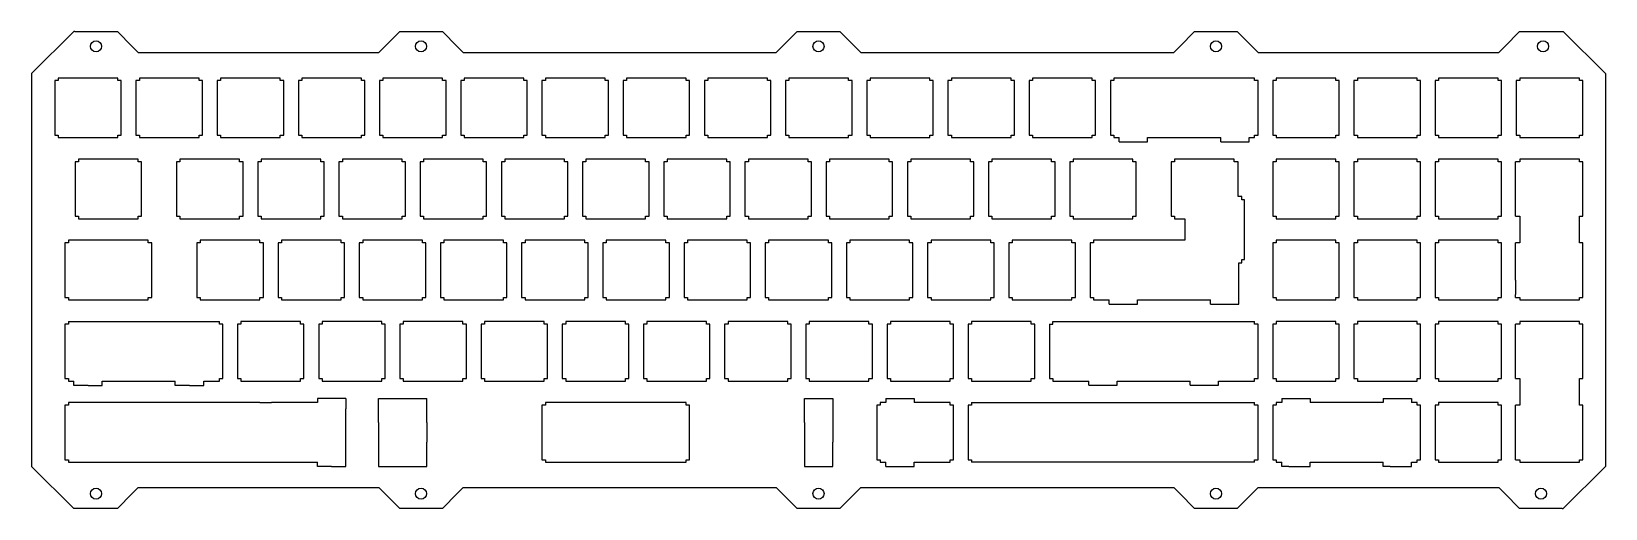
# Model space of a CAD drawing. Extents: x 25 to 394, y 92 to 204.
import ezdxf

# ---------------------------------------------------------------- set-up
doc = ezdxf.new("R2010")
doc.units = 0
doc.header["$LTSCALE"] = 10
doc.layers.get('0').update_dxf_attribs({"linetype": 'CONTINUOUS'})

msp = doc.modelspace()

# ---------------------------------------------------------------- linework, layer by layer
at = {"color": 7, "linetype": 'CONTINUOUS'}
for p, q in [((35, 204), (25.1005, 194.101)), ((35.25, 204), (35, 204)), ((35.25, 204), (45.25, 204)), ((45.25, 204), (48.75, 200.5)), ((108, 200.5), (111.5, 204)), ((111.5, 204), (121.5, 204)), ((121.5, 204), (125, 200.5)), ((201.25, 200.5), (204.75, 204)), ((204.75, 204), (214.75, 204)), ((214.75, 204), (218.25, 200.5)), ((298, 204), (294.5, 200.5)), ((298, 204), (308, 204)), ((308, 204), (311.5, 200.5)), ((374.25, 204), (370.75, 200.5)), ((374.25, 204), (384.25, 204)), ((384.25, 204), (384.5, 204)), ((384.5, 204), (394.398, 194.102)), ((48.75, 200.5), (50.1642, 199.086)), ((108, 200.5), (106.586, 199.086)), ((125, 200.5), (126.414, 199.086)), ((201.25, 200.5), (199.836, 199.086)), ((218.25, 200.5), (219.664, 199.086)), ((294.5, 200.5), (293.086, 199.086)), ((311.5, 200.5), (312.914, 199.086)), ((370.75, 200.5), (369.336, 199.086)), ((50.1642, 199.086), (106.586, 199.086)), ((126.414, 199.086), (199.836, 199.086)), ((219.664, 199.086), (293.086, 199.086)), ((312.914, 199.086), (369.336, 199.086)), ((25.1005, 194.101), (25.1005, 101.899)), ((31.3697, 192.468), (30.5704, 192.468)), ((30.5704, 192.468), (30.5704, 179.668)), ((31.3697, 193.068), (31.3697, 192.468)), ((45.3692, 193.068), (31.3697, 193.068)), ((45.3692, 192.468), (45.3692, 193.068)), ((46.1698, 192.468), (45.3692, 192.468)), ((46.1698, 179.668), (46.1698, 192.468)), ((50.4197, 192.468), (49.6204, 192.468)), ((49.6204, 192.468), (49.6204, 179.668)), ((50.4197, 193.068), (50.4197, 192.468)), ((64.419, 193.068), (50.4197, 193.068)), ((64.419, 192.468), (64.419, 193.068)), ((65.2198, 192.468), (64.419, 192.468)), ((65.2198, 179.668), (65.2198, 192.468)), ((69.4697, 192.468), (68.6703, 192.468)), ((68.6703, 192.468), (68.6703, 179.668)), ((69.4697, 193.068), (69.4697, 192.468)), ((83.469, 193.068), (69.4697, 193.068)), ((83.469, 192.468), (83.469, 193.068)), ((84.2698, 192.468), (83.469, 192.468)), ((84.2698, 179.668), (84.2698, 192.468)), ((88.5197, 192.468), (87.7203, 192.468)), ((87.7203, 192.468), (87.7203, 179.668)), ((88.5197, 193.068), (88.5197, 192.468)), ((102.519, 193.068), (88.5197, 193.068)), ((102.519, 192.468), (102.519, 193.068)), ((103.32, 192.468), (102.519, 192.468)), ((103.32, 179.668), (103.32, 192.468)), ((107.57, 192.468), (106.77, 192.468)), ((106.77, 192.468), (106.77, 179.668)), ((107.57, 193.068), (107.57, 192.468)), ((121.569, 193.068), (107.57, 193.068)), ((121.569, 192.468), (121.569, 193.068)), ((122.368, 192.468), (121.569, 192.468)), ((122.368, 179.668), (122.368, 192.468)), ((126.618, 192.468), (125.82, 192.468)), ((125.82, 192.468), (125.82, 179.668)), ((126.618, 193.068), (126.618, 192.468)), ((140.619, 193.068), (126.618, 193.068)), ((140.619, 192.468), (140.619, 193.068)), ((141.418, 192.468), (140.619, 192.468)), ((141.418, 179.668), (141.418, 192.468)), ((145.668, 192.468), (144.869, 192.468)), ((144.869, 192.468), (144.869, 179.668)), ((145.668, 193.068), (145.668, 192.468)), ((159.669, 193.068), (145.668, 193.068)), ((159.669, 192.468), (159.669, 193.068)), ((160.47, 192.468), (159.669, 192.468)), ((160.47, 179.668), (160.47, 192.468)), ((164.72, 192.468), (163.92, 192.468)), ((163.92, 192.468), (163.92, 179.668)), ((164.72, 193.068), (164.72, 192.468)), ((178.719, 193.068), (164.72, 193.068)), ((178.719, 192.468), (178.719, 193.068)), ((179.52, 192.468), (178.719, 192.468)), ((179.52, 179.668), (179.52, 192.468)), ((183.77, 192.468), (182.97, 192.468)), ((182.97, 192.468), (182.97, 179.668)), ((183.77, 193.068), (183.77, 192.468)), ((197.769, 193.068), (183.77, 193.068)), ((197.769, 192.468), (197.769, 193.068)), ((198.57, 192.468), (197.769, 192.468)), ((198.57, 179.668), (198.57, 192.468)), ((202.82, 192.468), (202.02, 192.468)), ((202.02, 192.468), (202.02, 179.668)), ((202.82, 193.068), (202.82, 192.468)), ((216.819, 193.068), (202.82, 193.068)), ((216.819, 192.468), (216.819, 193.068)), ((217.62, 192.468), (216.819, 192.468)), ((217.62, 179.668), (217.62, 192.468)), ((221.87, 192.468), (221.07, 192.468)), ((221.07, 192.468), (221.07, 179.668)), ((221.87, 193.068), (221.87, 192.468)), ((235.869, 193.068), (221.87, 193.068)), ((235.869, 192.468), (235.869, 193.068)), ((236.67, 192.468), (235.869, 192.468)), ((236.67, 179.668), (236.67, 192.468)), ((240.92, 192.468), (240.12, 192.468)), ((240.12, 192.468), (240.12, 179.668)), ((240.92, 193.068), (240.92, 192.468)), ((254.919, 193.068), (240.92, 193.068)), ((254.919, 192.468), (254.919, 193.068)), ((255.72, 192.468), (254.919, 192.468)), ((255.72, 179.668), (255.72, 192.468)), ((259.97, 192.468), (259.17, 192.468)), ((259.17, 192.468), (259.17, 179.668)), ((259.97, 193.068), (259.97, 192.468)), ((273.969, 193.068), (259.97, 193.068)), ((273.969, 192.468), (273.969, 193.068)), ((274.77, 192.468), (273.969, 192.468)), ((274.77, 179.668), (274.77, 192.468)), ((279.02, 192.468), (278.22, 192.468)), ((278.22, 192.468), (278.22, 179.668)), ((279.02, 193.068), (279.02, 192.468)), ((312.069, 193.068), (279.02, 193.068)), ((312.069, 192.468), (312.069, 193.068)), ((312.87, 192.468), (312.069, 192.468)), ((312.87, 179.668), (312.87, 192.468)), ((317.12, 192.468), (316.32, 192.468)), ((316.32, 192.468), (316.32, 179.668)), ((317.12, 193.068), (317.12, 192.468)), ((331.119, 193.068), (317.12, 193.068)), ((331.119, 192.468), (331.119, 193.068)), ((331.92, 192.468), (331.119, 192.468)), ((331.92, 179.668), (331.92, 192.468)), ((336.17, 192.468), (335.37, 192.468)), ((335.37, 192.468), (335.37, 179.668)), ((336.17, 193.068), (336.17, 192.468)), ((350.169, 193.068), (336.17, 193.068)), ((350.169, 192.468), (350.169, 193.068)), ((350.97, 192.468), (350.169, 192.468)), ((350.97, 179.668), (350.97, 192.468)), ((355.22, 192.468), (354.42, 192.468)), ((354.42, 192.468), (354.42, 179.668)), ((355.22, 193.068), (355.22, 192.468)), ((369.219, 193.068), (355.22, 193.068)), ((369.219, 192.468), (369.219, 193.068)), ((370.02, 192.468), (369.219, 192.468)), ((370.02, 179.668), (370.02, 192.468)), ((374.27, 192.468), (373.47, 192.468)), ((373.47, 192.468), (373.47, 179.668)), ((374.27, 193.068), (374.27, 192.468)), ((388.269, 193.068), (374.27, 193.068)), ((388.269, 192.468), (388.269, 193.068)), ((389.07, 192.468), (388.269, 192.468)), ((389.07, 179.668), (389.07, 192.468)), ((394.398, 194.102), (394.398, 101.898)), ((30.5704, 179.668), (31.3697, 179.668)), ((31.3697, 179.668), (31.3697, 179.068)), ((31.3697, 179.068), (45.3692, 179.068)), ((45.3692, 179.068), (45.3692, 179.668)), ((45.3692, 179.668), (46.1698, 179.668)), ((49.6204, 179.668), (50.4197, 179.668)), ((50.4197, 179.668), (50.4197, 179.068)), ((50.4197, 179.068), (64.419, 179.068)), ((64.419, 179.068), (64.419, 179.668)), ((64.419, 179.668), (65.2198, 179.668)), ((68.6703, 179.668), (69.4697, 179.668)), ((69.4697, 179.668), (69.4697, 179.068)), ((69.4697, 179.068), (83.469, 179.068)), ((83.469, 179.068), (83.469, 179.668)), ((83.469, 179.668), (84.2698, 179.668)), ((87.7203, 179.668), (88.5197, 179.668)), ((88.5197, 179.668), (88.5197, 179.068)), ((88.5197, 179.068), (102.519, 179.068)), ((102.519, 179.068), (102.519, 179.668)), ((102.519, 179.668), (103.32, 179.668)), ((106.77, 179.668), (107.57, 179.668)), ((107.57, 179.668), (107.57, 179.068)), ((107.57, 179.068), (121.569, 179.068)), ((121.569, 179.068), (121.569, 179.668)), ((121.569, 179.668), (122.368, 179.668)), ((125.82, 179.668), (126.618, 179.668)), ((126.618, 179.668), (126.618, 179.068)), ((126.618, 179.068), (140.619, 179.068)), ((140.619, 179.068), (140.619, 179.668)), ((140.619, 179.668), (141.418, 179.668)), ((144.869, 179.668), (145.668, 179.668)), ((145.668, 179.668), (145.668, 179.068)), ((145.668, 179.068), (159.669, 179.068)), ((159.669, 179.068), (159.669, 179.668)), ((159.669, 179.668), (160.47, 179.668)), ((163.92, 179.668), (164.72, 179.668)), ((164.72, 179.668), (164.72, 179.068)), ((164.72, 179.068), (178.719, 179.068)), ((178.719, 179.068), (178.719, 179.668)), ((178.719, 179.668), (179.52, 179.668)), ((182.97, 179.668), (183.77, 179.668)), ((183.77, 179.668), (183.77, 179.068)), ((183.77, 179.068), (197.769, 179.068)), ((197.769, 179.068), (197.769, 179.668)), ((197.769, 179.668), (198.57, 179.668)), ((202.02, 179.668), (202.82, 179.668)), ((202.82, 179.668), (202.82, 179.068)), ((202.82, 179.068), (216.819, 179.068)), ((216.819, 179.068), (216.819, 179.668)), ((216.819, 179.668), (217.62, 179.668)), ((221.07, 179.668), (221.87, 179.668)), ((221.87, 179.668), (221.87, 179.068)), ((221.87, 179.068), (235.869, 179.068)), ((235.869, 179.068), (235.869, 179.668)), ((235.869, 179.668), (236.67, 179.668)), ((240.12, 179.668), (240.92, 179.668)), ((240.92, 179.668), (240.92, 179.068)), ((240.92, 179.068), (254.919, 179.068)), ((254.919, 179.068), (254.919, 179.668)), ((254.919, 179.668), (255.72, 179.668)), ((259.17, 179.668), (259.97, 179.668)), ((259.97, 179.668), (259.97, 179.068)), ((259.97, 179.068), (273.969, 179.068)), ((273.969, 179.068), (273.969, 179.668)), ((273.969, 179.668), (274.77, 179.668)), ((278.22, 179.668), (279.02, 179.668)), ((279.02, 179.668), (279.02, 179.068)), ((279.02, 179.068), (280.316, 179.068)), ((280.316, 178.098), (280.316, 179.068)), ((280.316, 178.098), (286.972, 178.098)), ((286.972, 179.068), (304.117, 179.068)), ((286.972, 178.098), (286.972, 179.068)), ((304.117, 178.098), (304.117, 179.068)), ((304.117, 178.098), (310.773, 178.098)), ((310.773, 179.068), (312.069, 179.068)), ((310.773, 178.098), (310.773, 179.068)), ((312.069, 179.068), (312.069, 179.668)), ((312.069, 179.668), (312.87, 179.668)), ((316.32, 179.668), (317.12, 179.668)), ((317.12, 179.668), (317.12, 179.068)), ((317.12, 179.068), (331.119, 179.068)), ((331.119, 179.068), (331.119, 179.668)), ((331.119, 179.668), (331.92, 179.668)), ((335.37, 179.668), (336.17, 179.668)), ((336.17, 179.668), (336.17, 179.068)), ((336.17, 179.068), (350.169, 179.068)), ((350.169, 179.068), (350.169, 179.668)), ((350.169, 179.668), (350.97, 179.668)), ((354.42, 179.668), (355.22, 179.668)), ((355.22, 179.668), (355.22, 179.068)), ((355.22, 179.068), (369.219, 179.068)), ((369.219, 179.068), (369.219, 179.668)), ((369.219, 179.668), (370.02, 179.668)), ((373.47, 179.668), (374.27, 179.668)), ((374.27, 179.668), (374.27, 179.068)), ((374.27, 179.068), (388.269, 179.068)), ((388.269, 179.068), (388.269, 179.668)), ((388.269, 179.668), (389.07, 179.668)), ((36.1322, 174.018), (36.1322, 173.418)), ((50.1317, 174.018), (36.1322, 174.018)), ((50.1317, 173.418), (50.1317, 174.018)), ((59.9447, 174.018), (59.9447, 173.418)), ((73.944, 174.018), (59.9447, 174.018)), ((73.944, 173.418), (73.944, 174.018)), ((78.9947, 174.018), (78.9947, 173.418)), ((92.994, 174.018), (78.9947, 174.018)), ((92.994, 173.418), (92.994, 174.018)), ((98.0447, 174.018), (98.0447, 173.418)), ((112.044, 174.018), (98.0447, 174.018)), ((112.044, 173.418), (112.044, 174.018)), ((117.095, 174.018), (117.095, 173.418)), ((131.094, 174.018), (117.095, 174.018)), ((131.094, 173.418), (131.094, 174.018)), ((136.145, 174.018), (136.145, 173.418)), ((150.144, 174.018), (136.145, 174.018)), ((150.144, 173.418), (150.144, 174.018)), ((155.195, 174.018), (155.195, 173.418)), ((169.194, 174.018), (155.195, 174.018)), ((169.194, 173.418), (169.194, 174.018)), ((174.245, 174.018), (174.245, 173.418)), ((188.244, 174.018), (174.245, 174.018)), ((188.244, 173.418), (188.244, 174.018)), ((193.295, 174.018), (193.295, 173.418)), ((207.294, 174.018), (193.295, 174.018)), ((207.294, 173.418), (207.294, 174.018)), ((212.345, 174.018), (212.345, 173.418)), ((226.344, 174.018), (212.345, 174.018)), ((226.344, 173.418), (226.344, 174.018)), ((231.395, 174.018), (231.395, 173.418)), ((245.394, 174.018), (231.395, 174.018)), ((245.394, 173.418), (245.394, 174.018)), ((250.445, 174.018), (250.445, 173.418)), ((264.444, 174.018), (250.445, 174.018)), ((264.444, 173.418), (264.444, 174.018)), ((269.495, 174.018), (269.495, 173.418)), ((283.494, 174.018), (269.495, 174.018)), ((283.494, 173.418), (283.494, 174.018)), ((293.307, 174.018), (293.307, 173.418)), ((307.307, 174.018), (293.307, 174.018)), ((307.307, 173.418), (307.307, 174.018)), ((317.12, 174.018), (317.12, 173.418)), ((331.119, 174.018), (317.12, 174.018)), ((331.119, 173.418), (331.119, 174.018)), ((336.17, 174.018), (336.17, 173.418)), ((350.169, 174.018), (336.17, 174.018)), ((350.169, 173.418), (350.169, 174.018)), ((355.22, 174.018), (355.22, 173.418)), ((369.219, 174.018), (355.22, 174.018)), ((369.219, 173.418), (369.219, 174.018)), ((374.27, 174.018), (374.27, 173.418)), ((388.269, 174.018), (374.27, 174.018)), ((388.269, 173.418), (388.269, 174.018)), ((36.1322, 173.418), (35.3315, 173.418)), ((35.3315, 173.418), (35.3315, 160.618)), ((50.9323, 173.418), (50.1317, 173.418)), ((50.9323, 160.618), (50.9323, 173.418)), ((59.9447, 173.418), (59.1454, 173.418)), ((59.1454, 173.418), (59.1454, 160.618)), ((74.7448, 173.418), (73.944, 173.418)), ((74.7448, 160.618), (74.7448, 173.418)), ((78.9947, 173.418), (78.1953, 173.418)), ((78.1953, 173.418), (78.1953, 160.618)), ((93.7948, 173.418), (92.994, 173.418)), ((93.7948, 160.618), (93.7948, 173.418)), ((98.0447, 173.418), (97.2453, 173.418)), ((97.2453, 173.418), (97.2453, 160.618)), ((112.845, 173.418), (112.044, 173.418)), ((112.845, 160.618), (112.845, 173.418)), ((117.095, 173.418), (116.295, 173.418)), ((116.295, 173.418), (116.295, 160.618)), ((131.895, 173.418), (131.094, 173.418)), ((131.895, 160.618), (131.895, 173.418)), ((136.145, 173.418), (135.345, 173.418)), ((135.345, 173.418), (135.345, 160.618)), ((150.945, 173.418), (150.144, 173.418)), ((150.945, 160.618), (150.945, 173.418)), ((155.195, 173.418), (154.394, 173.418)), ((154.394, 173.418), (154.394, 160.618)), ((169.995, 173.418), (169.194, 173.418)), ((169.995, 160.618), (169.995, 173.418)), ((174.245, 173.418), (173.445, 173.418)), ((173.445, 173.418), (173.445, 160.618)), ((189.045, 173.418), (188.244, 173.418)), ((189.045, 160.618), (189.045, 173.418)), ((193.295, 173.418), (192.495, 173.418)), ((192.495, 173.418), (192.495, 160.618)), ((208.095, 173.418), (207.294, 173.418)), ((208.095, 160.618), (208.095, 173.418)), ((212.345, 173.418), (211.545, 173.418)), ((211.545, 173.418), (211.545, 160.618)), ((227.145, 173.418), (226.344, 173.418)), ((227.145, 160.618), (227.145, 173.418)), ((231.395, 173.418), (230.595, 173.418)), ((230.595, 173.418), (230.595, 160.618)), ((246.195, 173.418), (245.394, 173.418)), ((246.195, 160.618), (246.195, 173.418)), ((250.445, 173.418), (249.645, 173.418)), ((249.645, 173.418), (249.645, 160.618)), ((265.245, 173.418), (264.444, 173.418)), ((265.245, 160.618), (265.245, 173.418)), ((269.495, 173.418), (268.695, 173.418)), ((268.695, 173.418), (268.695, 160.618)), ((284.295, 173.418), (283.494, 173.418)), ((284.295, 160.618), (284.295, 173.418)), ((293.307, 173.418), (292.506, 173.418)), ((292.506, 173.418), (292.506, 160.618)), ((308.22, 173.418), (307.307, 173.418)), ((308.217, 165.29), (308.217, 173.42)), ((317.12, 173.418), (316.32, 173.418)), ((316.32, 173.418), (316.32, 160.618)), ((331.92, 173.418), (331.119, 173.418)), ((331.92, 160.618), (331.92, 173.418)), ((336.17, 173.418), (335.37, 173.418)), ((335.37, 173.418), (335.37, 160.618)), ((350.97, 173.418), (350.169, 173.418)), ((350.97, 160.618), (350.97, 173.418)), ((355.22, 173.418), (354.42, 173.418)), ((354.42, 173.418), (354.42, 160.618)), ((370.02, 173.418), (369.219, 173.418)), ((370.02, 160.618), (370.02, 173.418)), ((373.3, 160.62), (373.3, 173.42)), ((374.27, 173.418), (373.3, 173.418)), ((389.07, 173.418), (388.269, 173.418)), ((389.07, 160.618), (389.07, 173.418)), ((309.087, 165.292), (308.217, 165.292)), ((309.087, 164.493), (309.087, 165.292)), ((309.688, 164.493), (309.087, 164.493)), ((309.688, 150.493), (309.688, 164.493)), ((35.3315, 160.618), (36.1322, 160.618)), ((36.1322, 160.618), (36.1322, 160.018)), ((36.1322, 160.018), (50.1317, 160.018)), ((50.1317, 160.018), (50.1317, 160.618)), ((50.1317, 160.618), (50.9323, 160.618)), ((59.1454, 160.618), (59.9447, 160.618)), ((59.9447, 160.618), (59.9447, 160.018)), ((59.9447, 160.018), (73.944, 160.018)), ((73.944, 160.018), (73.944, 160.618)), ((73.944, 160.618), (74.7448, 160.618)), ((78.1953, 160.618), (78.9947, 160.618)), ((78.9947, 160.618), (78.9947, 160.018)), ((78.9947, 160.018), (92.994, 160.018)), ((92.994, 160.018), (92.994, 160.618)), ((92.994, 160.618), (93.7948, 160.618)), ((97.2453, 160.618), (98.0447, 160.618)), ((98.0447, 160.618), (98.0447, 160.018)), ((98.0447, 160.018), (112.044, 160.018)), ((112.044, 160.018), (112.044, 160.618)), ((112.044, 160.618), (112.845, 160.618)), ((116.295, 160.618), (117.095, 160.618)), ((117.095, 160.618), (117.095, 160.018)), ((117.095, 160.018), (131.094, 160.018)), ((131.094, 160.018), (131.094, 160.618)), ((131.094, 160.618), (131.895, 160.618)), ((135.345, 160.618), (136.145, 160.618)), ((136.145, 160.618), (136.145, 160.018)), ((136.145, 160.018), (150.144, 160.018)), ((150.144, 160.018), (150.144, 160.618)), ((150.144, 160.618), (150.945, 160.618)), ((154.394, 160.618), (155.195, 160.618)), ((155.195, 160.618), (155.195, 160.018)), ((155.195, 160.018), (169.194, 160.018)), ((169.194, 160.018), (169.194, 160.618)), ((169.194, 160.618), (169.995, 160.618)), ((173.445, 160.618), (174.245, 160.618)), ((174.245, 160.618), (174.245, 160.018)), ((174.245, 160.018), (188.244, 160.018)), ((188.244, 160.018), (188.244, 160.618)), ((188.244, 160.618), (189.045, 160.618)), ((192.495, 160.618), (193.295, 160.618)), ((193.295, 160.618), (193.295, 160.018)), ((193.295, 160.018), (207.294, 160.018)), ((207.294, 160.018), (207.294, 160.618)), ((207.294, 160.618), (208.095, 160.618)), ((211.545, 160.618), (212.345, 160.618)), ((212.345, 160.618), (212.345, 160.018)), ((212.345, 160.018), (226.344, 160.018)), ((226.344, 160.018), (226.344, 160.618)), ((226.344, 160.618), (227.145, 160.618)), ((230.595, 160.618), (231.395, 160.618)), ((231.395, 160.618), (231.395, 160.018)), ((231.395, 160.018), (245.394, 160.018)), ((245.394, 160.018), (245.394, 160.618)), ((245.394, 160.618), (246.195, 160.618)), ((249.645, 160.618), (250.445, 160.618)), ((250.445, 160.618), (250.445, 160.018)), ((250.445, 160.018), (264.444, 160.018)), ((264.444, 160.018), (264.444, 160.618)), ((264.444, 160.618), (265.245, 160.618)), ((268.695, 160.618), (269.495, 160.618)), ((269.495, 160.618), (269.495, 160.018)), ((269.495, 160.018), (283.494, 160.018)), ((283.494, 160.018), (283.494, 160.618)), ((283.494, 160.618), (284.295, 160.618)), ((292.506, 160.618), (293.307, 160.618)), ((293.307, 160.618), (293.307, 160.018)), ((293.307, 160.018), (295.688, 160.018)), ((295.688, 160.018), (295.688, 154.968)), ((316.32, 160.618), (317.12, 160.618)), ((317.12, 160.618), (317.12, 160.018)), ((317.12, 160.018), (331.119, 160.018)), ((331.119, 160.018), (331.119, 160.618)), ((331.119, 160.618), (331.92, 160.618)), ((335.37, 160.618), (336.17, 160.618)), ((336.17, 160.618), (336.17, 160.018)), ((336.17, 160.018), (350.169, 160.018)), ((350.169, 160.018), (350.169, 160.618)), ((350.169, 160.618), (350.97, 160.618)), ((354.42, 160.618), (355.22, 160.618)), ((355.22, 160.618), (355.22, 160.018)), ((355.22, 160.018), (369.219, 160.018)), ((369.219, 160.018), (369.219, 160.618)), ((369.219, 160.618), (370.02, 160.618)), ((373.3, 160.62), (374.27, 160.618)), ((373.47, 160.62), (373.47, 160.618)), ((374.27, 160.618), (374.27, 154.368)), ((388.269, 154.368), (388.269, 160.618)), ((388.269, 160.618), (389.07, 160.618)), ((33.7509, 154.368), (32.9503, 154.368)), ((32.9503, 154.368), (32.9503, 141.568)), ((33.7509, 154.968), (33.7509, 154.368)), ((52.5129, 154.968), (33.7509, 154.968)), ((52.5129, 154.368), (52.5129, 154.968)), ((53.3122, 154.368), (52.5129, 154.368)), ((53.3122, 141.568), (53.3122, 154.368)), ((64.7072, 154.368), (63.9065, 154.368)), ((63.9065, 154.368), (63.9065, 141.568)), ((64.7072, 154.968), (64.7072, 154.368)), ((78.7065, 154.968), (64.7072, 154.968)), ((78.7065, 154.368), (78.7065, 154.968)), ((79.5073, 154.368), (78.7065, 154.368)), ((79.5073, 141.568), (79.5073, 154.368)), ((83.7572, 154.368), (82.9564, 154.368)), ((82.9564, 154.368), (82.9564, 141.568)), ((83.7572, 154.968), (83.7572, 154.368)), ((97.7565, 154.968), (83.7572, 154.968)), ((97.7565, 154.368), (97.7565, 154.968)), ((98.5573, 154.368), (97.7565, 154.368)), ((98.5573, 141.568), (98.5573, 154.368)), ((102.807, 154.368), (102.006, 154.368)), ((102.006, 154.368), (102.006, 141.568)), ((102.807, 154.968), (102.807, 154.368)), ((116.807, 154.968), (102.807, 154.968)), ((116.807, 154.368), (116.807, 154.968)), ((117.607, 154.368), (116.807, 154.368)), ((117.607, 141.568), (117.607, 154.368)), ((121.857, 154.368), (121.056, 154.368)), ((121.056, 154.368), (121.056, 141.568)), ((121.857, 154.968), (121.857, 154.368)), ((135.857, 154.968), (121.857, 154.968)), ((135.857, 154.368), (135.857, 154.968)), ((136.657, 154.368), (135.857, 154.368)), ((136.657, 141.568), (136.657, 154.368)), ((140.907, 154.368), (140.106, 154.368)), ((140.106, 154.368), (140.106, 141.568)), ((140.907, 154.968), (140.907, 154.368)), ((154.907, 154.968), (140.907, 154.968)), ((154.907, 154.368), (154.907, 154.968)), ((155.707, 154.368), (154.907, 154.368)), ((155.707, 141.568), (155.707, 154.368)), ((159.957, 154.368), (159.156, 154.368)), ((159.156, 154.368), (159.156, 141.568)), ((159.957, 154.968), (159.957, 154.368)), ((173.957, 154.968), (159.957, 154.968)), ((173.957, 154.368), (173.957, 154.968)), ((174.757, 154.368), (173.957, 154.368)), ((174.757, 141.568), (174.757, 154.368)), ((179.007, 154.368), (178.206, 154.368)), ((178.206, 154.368), (178.206, 141.568)), ((179.007, 154.968), (179.007, 154.368)), ((193.007, 154.968), (179.007, 154.968)), ((193.007, 154.368), (193.007, 154.968)), ((193.807, 154.368), (193.007, 154.368)), ((193.807, 141.568), (193.807, 154.368)), ((198.057, 154.368), (197.256, 154.368)), ((197.256, 154.368), (197.256, 141.568)), ((198.057, 154.968), (198.057, 154.368)), ((212.057, 154.968), (198.057, 154.968)), ((212.057, 154.368), (212.057, 154.968)), ((212.857, 154.368), (212.057, 154.368)), ((212.857, 141.568), (212.857, 154.368)), ((217.107, 154.368), (216.306, 154.368)), ((216.306, 154.368), (216.306, 141.568)), ((217.107, 154.968), (217.107, 154.368)), ((231.107, 154.968), (217.107, 154.968)), ((231.107, 154.368), (231.107, 154.968)), ((231.907, 154.368), (231.107, 154.368)), ((231.907, 141.568), (231.907, 154.368)), ((236.157, 154.368), (235.356, 154.368)), ((235.356, 154.368), (235.356, 141.568)), ((236.157, 154.968), (236.157, 154.368)), ((250.157, 154.968), (236.157, 154.968)), ((250.157, 154.368), (250.157, 154.968)), ((250.957, 154.368), (250.157, 154.368)), ((250.957, 141.568), (250.957, 154.368)), ((255.207, 154.368), (254.406, 154.368)), ((254.406, 154.368), (254.406, 141.568)), ((255.207, 154.968), (255.207, 154.368)), ((269.207, 154.968), (255.207, 154.968)), ((269.207, 154.368), (269.207, 154.968)), ((270.007, 154.368), (269.207, 154.368)), ((270.007, 141.568), (270.007, 154.368)), ((274.257, 154.368), (273.456, 154.368)), ((273.456, 154.368), (273.456, 141.568)), ((295.688, 154.968), (274.257, 154.968)), ((274.257, 154.968), (274.257, 154.368)), ((317.12, 154.368), (316.32, 154.368)), ((316.32, 154.368), (316.32, 141.568)), ((317.12, 154.968), (317.12, 154.368)), ((331.119, 154.968), (317.12, 154.968)), ((331.119, 154.368), (331.119, 154.968)), ((331.92, 154.368), (331.119, 154.368)), ((331.92, 141.568), (331.92, 154.368)), ((336.17, 154.368), (335.37, 154.368)), ((335.37, 154.368), (335.37, 141.568)), ((336.17, 154.968), (336.17, 154.368)), ((350.169, 154.968), (336.17, 154.968)), ((350.169, 154.368), (350.169, 154.968)), ((350.97, 154.368), (350.169, 154.368)), ((350.97, 141.568), (350.97, 154.368)), ((355.22, 154.368), (354.42, 154.368)), ((354.42, 154.368), (354.42, 141.568)), ((355.22, 154.968), (355.22, 154.368)), ((369.219, 154.968), (355.22, 154.968)), ((369.219, 154.368), (369.219, 154.968)), ((370.02, 154.368), (369.219, 154.368)), ((370.02, 141.568), (370.02, 154.368)), ((374.27, 154.368), (373.3, 154.368)), ((373.3, 145.593), (373.3, 154.368)), ((389.07, 154.368), (388.269, 154.368)), ((389.07, 141.568), (389.07, 154.368)), ((308.388, 141.198), (308.388, 149.69)), ((308.388, 149.69), (309.087, 149.69)), ((309.087, 149.69), (309.087, 150.493)), ((309.087, 150.493), (309.688, 150.493)), ((373.3, 145.593), (373.3, 148.921)), ((373.3, 145.593), (373.3, 142.265)), ((32.9503, 141.568), (33.7509, 141.568)), ((33.7509, 141.568), (33.7509, 140.968)), ((33.7509, 140.968), (52.5129, 140.968)), ((52.5129, 140.968), (52.5129, 141.568)), ((52.5129, 141.568), (53.3122, 141.568)), ((63.9065, 141.568), (64.7072, 141.568)), ((64.7072, 141.568), (64.7072, 140.968)), ((64.7072, 140.968), (78.7065, 140.968)), ((78.7065, 140.968), (78.7065, 141.568)), ((78.7065, 141.568), (79.5073, 141.568)), ((82.9564, 141.568), (83.7572, 141.568)), ((83.7572, 141.568), (83.7572, 140.968)), ((83.7572, 140.968), (97.7565, 140.968)), ((97.7565, 140.968), (97.7565, 141.568)), ((97.7565, 141.568), (98.5573, 141.568)), ((102.006, 141.568), (102.807, 141.568)), ((102.807, 141.568), (102.807, 140.968)), ((102.807, 140.968), (116.807, 140.968)), ((116.807, 140.968), (116.807, 141.568)), ((116.807, 141.568), (117.607, 141.568)), ((121.056, 141.568), (121.857, 141.568)), ((121.857, 141.568), (121.857, 140.968)), ((121.857, 140.968), (135.857, 140.968)), ((135.857, 140.968), (135.857, 141.568)), ((135.857, 141.568), (136.657, 141.568)), ((140.106, 141.568), (140.907, 141.568)), ((140.907, 141.568), (140.907, 140.968)), ((140.907, 140.968), (154.907, 140.968)), ((154.907, 140.968), (154.907, 141.568)), ((154.907, 141.568), (155.707, 141.568)), ((159.156, 141.568), (159.957, 141.568)), ((159.957, 141.568), (159.957, 140.968)), ((159.957, 140.968), (173.957, 140.968)), ((173.957, 140.968), (173.957, 141.568)), ((173.957, 141.568), (174.757, 141.568)), ((178.206, 141.568), (179.007, 141.568)), ((179.007, 141.568), (179.007, 140.968)), ((179.007, 140.968), (193.007, 140.968)), ((193.007, 140.968), (193.007, 141.568)), ((193.007, 141.568), (193.807, 141.568)), ((197.256, 141.568), (198.057, 141.568)), ((198.057, 141.568), (198.057, 140.968)), ((198.057, 140.968), (212.057, 140.968)), ((212.057, 140.968), (212.057, 141.568)), ((212.057, 141.568), (212.857, 141.568)), ((216.306, 141.568), (217.107, 141.568)), ((217.107, 141.568), (217.107, 140.968)), ((217.107, 140.968), (231.107, 140.968)), ((231.107, 140.968), (231.107, 141.568)), ((231.107, 141.568), (231.907, 141.568)), ((235.356, 141.568), (236.157, 141.568)), ((236.157, 141.568), (236.157, 140.968)), ((236.157, 140.968), (250.157, 140.968)), ((250.157, 140.968), (250.157, 141.568)), ((250.157, 141.568), (250.957, 141.568)), ((254.406, 141.568), (255.207, 141.568)), ((255.207, 141.568), (255.207, 140.968)), ((255.207, 140.968), (269.207, 140.968)), ((269.207, 140.968), (269.207, 141.568)), ((269.207, 141.568), (270.007, 141.568)), ((273.456, 141.568), (274.257, 141.568)), ((274.257, 141.568), (274.257, 140.968)), ((274.257, 140.968), (277.933, 140.968)), ((277.933, 139.998), (277.933, 140.968)), ((284.589, 140.968), (300.163, 140.968)), ((284.589, 139.998), (284.589, 140.968)), ((300.163, 140.968), (301.737, 140.968)), ((301.735, 139.998), (301.737, 140.968)), ((308.39, 139.998), (308.388, 141.198)), ((316.32, 141.568), (317.12, 141.568)), ((317.12, 141.568), (317.12, 140.968)), ((317.12, 140.968), (331.119, 140.968)), ((331.119, 140.968), (331.119, 141.568)), ((331.119, 141.568), (331.92, 141.568)), ((335.37, 141.568), (336.17, 141.568)), ((336.17, 141.568), (336.17, 140.968)), ((336.17, 140.968), (350.169, 140.968)), ((350.169, 140.968), (350.169, 141.568)), ((350.169, 141.568), (350.97, 141.568)), ((354.42, 141.568), (355.22, 141.568)), ((355.22, 141.568), (355.22, 140.968)), ((355.22, 140.968), (369.219, 140.968)), ((369.219, 140.968), (369.219, 141.568)), ((369.219, 141.568), (370.02, 141.568)), ((373.3, 141.57), (373.3, 142.265)), ((373.3, 141.568), (374.27, 141.568)), ((374.27, 141.568), (374.27, 140.968)), ((374.27, 140.968), (388.269, 140.968)), ((388.269, 140.968), (388.269, 141.568)), ((388.269, 141.568), (389.07, 141.568)), ((277.933, 139.998), (284.589, 139.998)), ((301.735, 139.998), (308.39, 139.998)), ((33.7509, 135.318), (32.9503, 135.318)), ((32.9503, 135.318), (32.9503, 122.518)), ((33.7509, 135.918), (33.7509, 135.318)), ((33.7509, 135.918), (69.1815, 135.918)), ((69.1815, 135.318), (69.1815, 135.918)), ((69.9823, 135.318), (69.1815, 135.318)), ((69.9823, 122.518), (69.9823, 135.318)), ((74.2322, 135.318), (73.4314, 135.318)), ((73.4314, 135.318), (73.4314, 122.518)), ((74.2322, 135.918), (74.2322, 135.318)), ((88.2315, 135.918), (74.2322, 135.918)), ((88.2315, 135.318), (88.2315, 135.918)), ((89.0323, 135.318), (88.2315, 135.318)), ((89.0323, 122.518), (89.0323, 135.318)), ((93.2822, 135.318), (92.4814, 135.318)), ((92.4814, 135.318), (92.4814, 122.518)), ((93.2822, 135.918), (93.2822, 135.318)), ((107.281, 135.918), (93.2822, 135.918)), ((107.281, 135.318), (107.281, 135.918)), ((108.082, 135.318), (107.281, 135.318)), ((108.082, 122.518), (108.082, 135.318)), ((112.332, 135.318), (111.531, 135.318)), ((111.531, 135.318), (111.531, 122.518)), ((112.332, 135.918), (112.332, 135.318)), ((126.332, 135.918), (112.332, 135.918)), ((126.332, 135.318), (126.332, 135.918)), ((127.132, 135.318), (126.332, 135.318)), ((127.132, 122.518), (127.132, 135.318)), ((131.382, 135.318), (130.581, 135.318)), ((130.581, 135.318), (130.581, 122.518)), ((131.382, 135.918), (131.382, 135.318)), ((145.382, 135.918), (131.382, 135.918)), ((145.382, 135.318), (145.382, 135.918)), ((146.182, 135.318), (145.382, 135.318)), ((146.182, 122.518), (146.182, 135.318)), ((150.432, 135.318), (149.631, 135.318)), ((149.631, 135.318), (149.631, 122.518)), ((150.432, 135.918), (150.432, 135.318)), ((164.432, 135.918), (150.432, 135.918)), ((164.432, 135.318), (164.432, 135.918)), ((165.232, 135.318), (164.432, 135.318)), ((165.232, 122.518), (165.232, 135.318)), ((169.482, 135.318), (168.681, 135.318)), ((168.681, 135.318), (168.681, 122.518)), ((169.482, 135.918), (169.482, 135.318)), ((183.482, 135.918), (169.482, 135.918)), ((183.482, 135.318), (183.482, 135.918)), ((184.282, 135.318), (183.482, 135.318)), ((184.282, 122.518), (184.282, 135.318)), ((188.532, 135.318), (187.731, 135.318)), ((187.731, 135.318), (187.731, 122.518)), ((188.532, 135.918), (188.532, 135.318)), ((202.532, 135.918), (188.532, 135.918)), ((202.532, 135.318), (202.532, 135.918)), ((203.332, 135.318), (202.532, 135.318)), ((203.332, 122.518), (203.332, 135.318)), ((207.582, 135.318), (206.781, 135.318)), ((206.781, 135.318), (206.781, 122.518)), ((207.582, 135.918), (207.582, 135.318)), ((221.582, 135.918), (207.582, 135.918)), ((221.582, 135.318), (221.582, 135.918)), ((222.382, 135.318), (221.582, 135.318)), ((222.382, 122.518), (222.382, 135.318)), ((226.632, 135.318), (225.831, 135.318)), ((225.831, 135.318), (225.831, 122.518)), ((226.632, 135.918), (226.632, 135.318)), ((240.632, 135.918), (226.632, 135.918)), ((240.632, 135.318), (240.632, 135.918)), ((241.432, 135.318), (240.632, 135.318)), ((241.432, 122.518), (241.432, 135.318)), ((245.682, 135.318), (244.881, 135.318)), ((244.881, 135.318), (244.881, 122.518)), ((245.682, 135.918), (245.682, 135.318)), ((259.682, 135.918), (245.682, 135.918)), ((259.682, 135.318), (259.682, 135.918)), ((260.482, 135.318), (259.682, 135.318)), ((260.482, 122.518), (260.482, 135.318)), ((263.931, 135.318), (264.731, 135.318)), ((263.931, 135.318), (263.931, 122.518)), ((264.731, 135.318), (264.731, 135.918)), ((264.731, 135.918), (312.069, 135.918)), ((312.069, 135.318), (312.069, 135.918)), ((312.87, 135.318), (312.069, 135.318)), ((312.87, 122.518), (312.87, 135.318)), ((317.12, 135.318), (316.32, 135.318)), ((316.32, 135.318), (316.32, 122.518)), ((317.12, 135.918), (317.12, 135.318)), ((331.119, 135.918), (317.12, 135.918)), ((331.119, 135.318), (331.119, 135.918)), ((331.92, 135.318), (331.119, 135.318)), ((331.92, 122.518), (331.92, 135.318)), ((336.17, 135.318), (335.37, 135.318)), ((335.37, 135.318), (335.37, 122.518)), ((336.17, 135.918), (336.17, 135.318)), ((350.169, 135.918), (336.17, 135.918)), ((350.169, 135.318), (350.169, 135.918)), ((350.97, 135.318), (350.169, 135.318)), ((350.97, 122.518), (350.97, 135.318)), ((355.22, 135.318), (354.42, 135.318)), ((354.42, 135.318), (354.42, 122.518)), ((355.22, 135.918), (355.22, 135.318)), ((369.219, 135.918), (355.22, 135.918)), ((369.219, 135.318), (369.219, 135.918)), ((370.02, 135.318), (369.219, 135.318)), ((370.02, 122.518), (370.02, 135.318)), ((373.3, 122.518), (373.3, 135.32)), ((374.27, 135.318), (373.3, 135.318)), ((374.27, 135.918), (374.27, 135.318)), ((388.269, 135.918), (374.27, 135.918)), ((388.269, 135.318), (388.269, 135.918)), ((389.07, 135.318), (388.269, 135.318)), ((389.07, 122.518), (389.07, 135.318)), ((32.9503, 122.518), (33.7509, 122.518)), ((33.7509, 122.518), (33.7509, 121.918)), ((33.7509, 121.918), (35.0476, 121.918)), ((35.0476, 120.898), (35.0476, 121.918)), ((41.7036, 121.918), (58.8477, 121.918)), ((41.7036, 120.898), (41.7036, 121.918)), ((58.8477, 120.898), (58.8477, 121.918)), ((65.5037, 120.898), (65.5037, 121.918)), ((65.5037, 121.918), (69.1815, 121.918)), ((69.1815, 121.918), (69.1815, 122.518)), ((69.1815, 122.518), (69.9823, 122.518)), ((73.4314, 122.518), (74.2322, 122.518)), ((74.2322, 122.518), (74.2322, 121.918)), ((74.2322, 121.918), (88.2315, 121.918)), ((88.2315, 121.918), (88.2315, 122.518)), ((88.2315, 122.518), (89.0323, 122.518)), ((92.4814, 122.518), (93.2822, 122.518)), ((93.2822, 122.518), (93.2822, 121.918)), ((93.2822, 121.918), (107.281, 121.918)), ((107.281, 121.918), (107.281, 122.518)), ((107.281, 122.518), (108.082, 122.518)), ((111.531, 122.518), (112.332, 122.518)), ((112.332, 122.518), (112.332, 121.918)), ((112.332, 121.918), (126.332, 121.918)), ((126.332, 121.918), (126.332, 122.518)), ((126.332, 122.518), (127.132, 122.518)), ((130.581, 122.518), (131.382, 122.518)), ((131.382, 122.518), (131.382, 121.918)), ((131.382, 121.918), (145.382, 121.918)), ((145.382, 121.918), (145.382, 122.518)), ((145.382, 122.518), (146.182, 122.518)), ((149.631, 122.518), (150.432, 122.518)), ((150.432, 122.518), (150.432, 121.918)), ((150.432, 121.918), (164.432, 121.918)), ((164.432, 121.918), (164.432, 122.518)), ((164.432, 122.518), (165.232, 122.518)), ((168.681, 122.518), (169.482, 122.518)), ((169.482, 122.518), (169.482, 121.918)), ((169.482, 121.918), (183.482, 121.918)), ((183.482, 121.918), (183.482, 122.518)), ((183.482, 122.518), (184.282, 122.518)), ((187.731, 122.518), (188.532, 122.518)), ((188.532, 122.518), (188.532, 121.918)), ((188.532, 121.918), (202.532, 121.918)), ((202.532, 121.918), (202.532, 122.518)), ((202.532, 122.518), (203.332, 122.518)), ((206.781, 122.518), (207.582, 122.518)), ((207.582, 122.518), (207.582, 121.918)), ((207.582, 121.918), (221.582, 121.918)), ((221.582, 121.918), (221.582, 122.518)), ((221.582, 122.518), (222.382, 122.518)), ((225.831, 122.518), (226.632, 122.518)), ((226.632, 122.518), (226.632, 121.918)), ((226.632, 121.918), (240.632, 121.918)), ((240.632, 121.918), (240.632, 122.518)), ((240.632, 122.518), (241.432, 122.518)), ((244.881, 122.518), (245.682, 122.518)), ((245.682, 122.518), (245.682, 121.918)), ((245.682, 121.918), (259.682, 121.918)), ((259.682, 121.918), (259.682, 122.518)), ((259.682, 122.518), (260.482, 122.518)), ((263.931, 122.518), (264.731, 122.518)), ((264.731, 122.518), (264.731, 121.918)), ((264.731, 121.918), (273.173, 121.918)), ((273.173, 120.948), (273.173, 121.918)), ((279.828, 121.918), (296.973, 121.918)), ((279.828, 120.948), (279.828, 121.918)), ((296.973, 120.948), (296.973, 121.918)), ((303.628, 121.918), (312.069, 121.918)), ((303.628, 120.948), (303.628, 121.918)), ((312.069, 121.918), (312.069, 122.518)), ((312.069, 122.518), (312.87, 122.518)), ((316.32, 122.518), (317.12, 122.518)), ((317.12, 122.518), (317.12, 121.918)), ((317.12, 121.918), (331.119, 121.918)), ((331.119, 121.918), (331.119, 122.518)), ((331.119, 122.518), (331.92, 122.518)), ((335.37, 122.518), (336.17, 122.518)), ((336.17, 122.518), (336.17, 121.918)), ((336.17, 121.918), (350.169, 121.918)), ((350.169, 121.918), (350.169, 122.518)), ((350.169, 122.518), (350.97, 122.518)), ((354.42, 122.518), (355.22, 122.518)), ((355.22, 122.518), (355.22, 121.918)), ((355.22, 121.918), (369.219, 121.918)), ((369.219, 121.918), (369.219, 122.518)), ((369.219, 122.518), (370.02, 122.518)), ((373.3, 122.518), (374.27, 122.518)), ((374.27, 122.518), (374.27, 116.268)), ((388.269, 116.268), (388.269, 122.518)), ((388.269, 122.518), (389.07, 122.518)), ((38.3756, 120.898), (35.0476, 120.898)), ((38.3756, 120.898), (41.7036, 120.898)), ((62.1757, 120.898), (58.8477, 120.898)), ((62.1757, 120.898), (65.5037, 120.898)), ((273.173, 120.948), (279.828, 120.948)), ((296.973, 120.948), (303.628, 120.948)), ((33.7509, 116.268), (32.9503, 116.268)), ((32.9503, 116.268), (32.9503, 103.468)), ((33.7509, 116.868), (33.7509, 116.268)), ((78.7065, 116.868), (33.7509, 116.868)), ((78.7065, 116.868), (81.376, 116.868)), ((92.1907, 116.868), (81.376, 116.868)), ((98.8452, 117.838), (92.1907, 117.838)), ((92.1907, 117.838), (92.1907, 116.868)), ((98.8452, 117.838), (98.8452, 116.268)), ((98.8452, 116.268), (98.8452, 115.397)), ((98.8452, 112.167), (98.8452, 115.397)), ((106.488, 112.167), (106.488, 117.838)), ((106.488, 117.838), (117.895, 117.838)), ((117.895, 112.167), (117.895, 117.838)), ((145.668, 116.268), (144.869, 116.268)), ((144.869, 116.268), (144.869, 112.167)), ((178.719, 116.868), (145.668, 116.868)), ((145.668, 116.868), (145.668, 116.268)), ((178.719, 116.268), (178.719, 116.868)), ((179.52, 116.268), (178.719, 116.268)), ((179.52, 112.167), (179.52, 116.268)), ((206.488, 112.167), (206.488, 117.838)), ((206.488, 117.838), (213.144, 117.838)), ((213.144, 117.838), (213.144, 112.167)), ((224.251, 116.268), (223.45, 116.268)), ((223.45, 116.268), (223.45, 112.167)), ((224.251, 116.868), (224.251, 116.268)), ((225.541, 116.868), (224.251, 116.868)), ((225.541, 117.838), (232.197, 117.838)), ((225.541, 117.838), (225.541, 116.868)), ((232.197, 117.838), (232.197, 116.868)), ((240.632, 116.868), (232.197, 116.868)), ((240.632, 116.268), (240.632, 116.868)), ((241.432, 116.268), (240.632, 116.268)), ((241.432, 103.468), (241.432, 116.268)), ((245.682, 116.268), (244.881, 116.268)), ((244.881, 116.268), (244.881, 103.468)), ((245.682, 116.868), (245.682, 116.268)), ((245.682, 116.868), (312.069, 116.868)), ((312.069, 116.268), (312.069, 116.868)), ((312.87, 116.268), (312.069, 116.268)), ((312.87, 103.468), (312.87, 116.268)), ((317.12, 116.268), (316.32, 116.268)), ((316.32, 116.268), (316.32, 103.468)), ((317.12, 116.868), (317.12, 116.268)), ((318.417, 116.868), (317.12, 116.868)), ((318.417, 117.838), (325.073, 117.838)), ((318.417, 117.838), (318.417, 116.868)), ((325.073, 117.838), (325.073, 116.868)), ((342.217, 116.868), (325.073, 116.868)), ((342.217, 117.838), (348.873, 117.838)), ((342.217, 117.838), (342.217, 116.868)), ((348.873, 117.838), (348.873, 116.868)), ((350.169, 116.868), (348.873, 116.868)), ((350.169, 116.268), (350.169, 116.868)), ((350.97, 116.268), (350.169, 116.268)), ((350.97, 103.468), (350.97, 116.268)), ((355.22, 116.268), (354.42, 116.268)), ((354.42, 116.268), (354.42, 103.468)), ((355.22, 116.868), (355.22, 116.268)), ((369.219, 116.868), (355.22, 116.868)), ((369.219, 116.268), (369.219, 116.868)), ((370.02, 116.268), (369.219, 116.268)), ((370.02, 103.468), (370.02, 116.268)), ((374.27, 116.268), (373.3, 116.268)), ((373.3, 103.47), (373.3, 116.268)), ((389.07, 116.268), (388.269, 116.268)), ((389.07, 103.468), (389.07, 116.268)), ((98.8452, 107.569), (98.8452, 112.167)), ((106.488, 112.167), (106.488, 107.569)), ((117.895, 112.167), (117.895, 107.569)), ((144.869, 112.167), (144.869, 107.569)), ((179.52, 107.569), (179.52, 112.167)), ((206.488, 112.167), (206.488, 107.569)), ((213.144, 112.167), (213.144, 107.569)), ((223.45, 112.167), (223.45, 107.569)), ((98.8452, 103.098), (98.8452, 107.569)), ((106.488, 107.569), (106.488, 101.898)), ((117.895, 101.898), (117.895, 107.569)), ((144.869, 107.569), (144.869, 103.468)), ((179.52, 103.468), (179.52, 107.569)), ((206.488, 107.569), (206.488, 101.898)), ((213.144, 101.898), (213.144, 107.569)), ((223.45, 107.569), (223.45, 103.468)), ((32.9503, 103.468), (33.7509, 103.468)), ((33.7509, 103.468), (33.7509, 102.868)), ((144.869, 103.468), (145.668, 103.468)), ((145.668, 103.468), (145.668, 102.868)), ((178.719, 102.868), (178.719, 103.468)), ((178.719, 103.468), (179.52, 103.468)), ((223.45, 103.468), (224.251, 103.468)), ((224.251, 103.468), (224.251, 102.868)), ((240.632, 102.868), (240.632, 103.468)), ((240.632, 103.468), (241.432, 103.468)), ((244.881, 103.468), (245.682, 103.468)), ((245.682, 103.468), (245.682, 102.868)), ((312.069, 102.868), (312.069, 103.468)), ((312.069, 103.468), (312.87, 103.468)), ((316.32, 103.468), (317.12, 103.468)), ((317.12, 103.468), (317.12, 102.868)), ((350.169, 102.868), (350.169, 103.468)), ((350.169, 103.468), (350.97, 103.468)), ((354.42, 103.468), (355.22, 103.468)), ((355.22, 103.468), (355.22, 102.868)), ((369.219, 102.868), (369.219, 103.468)), ((369.219, 103.468), (370.02, 103.468)), ((373.3, 103.468), (374.27, 103.468)), ((374.27, 103.468), (374.27, 102.868)), ((388.269, 102.868), (388.269, 103.468)), ((388.269, 103.468), (389.07, 103.468)), ((35, 92), (25.1005, 101.899)), ((33.7509, 102.868), (78.7065, 102.868)), ((78.7065, 102.868), (81.376, 102.868)), ((81.376, 102.868), (92.1907, 102.868)), ((92.1907, 101.898), (92.1907, 102.868)), ((95.5187, 101.898), (92.1907, 101.898)), ((95.5187, 101.898), (98.8466, 101.898)), ((98.8466, 101.898), (98.8452, 103.098)), ((106.488, 101.898), (117.895, 101.898)), ((145.668, 102.868), (178.719, 102.868)), ((206.488, 101.898), (213.144, 101.898)), ((224.251, 102.868), (225.541, 102.868)), ((225.541, 101.898), (225.541, 102.868)), ((225.541, 101.898), (232.197, 101.898)), ((232.197, 101.898), (232.197, 102.868)), ((232.197, 102.868), (240.632, 102.868)), ((312.069, 102.868), (245.682, 102.868)), ((317.12, 102.868), (318.417, 102.868)), ((318.417, 101.898), (318.417, 102.868)), ((320.095, 101.898), (318.417, 101.898)), ((320.095, 101.898), (323.395, 101.898)), ((323.395, 101.898), (325.073, 101.898)), ((325.073, 102.868), (342.217, 102.868)), ((325.073, 101.898), (325.073, 102.868)), ((342.217, 101.898), (342.217, 102.868)), ((343.895, 101.898), (342.217, 101.898)), ((343.895, 101.898), (347.195, 101.898)), ((347.195, 101.898), (348.873, 101.898)), ((348.873, 102.868), (350.169, 102.868)), ((348.873, 101.898), (348.873, 102.868)), ((355.22, 102.868), (369.219, 102.868)), ((374.27, 102.868), (388.269, 102.868)), ((384.5, 92), (394.398, 101.898)), ((48.75, 95.5), (50.1642, 96.9142)), ((50.1642, 96.9142), (106.586, 96.9142)), ((108, 95.5), (106.586, 96.9142)), ((125, 95.5), (126.414, 96.9142)), ((126.414, 96.9142), (199.836, 96.9142)), ((201.25, 95.5), (199.836, 96.9142)), ((218.25, 95.5), (219.664, 96.9142)), ((219.664, 96.9142), (293.086, 96.9142)), ((294.5, 95.5), (293.086, 96.9142)), ((311.5, 95.5), (312.914, 96.9142)), ((312.914, 96.9142), (369.336, 96.9142)), ((370.75, 95.5), (369.336, 96.9142)), ((45.25, 92), (48.75, 95.5)), ((108, 95.5), (111.5, 92)), ((121.5, 92), (125, 95.5)), ((201.25, 95.5), (204.75, 92)), ((214.75, 92), (218.25, 95.5)), ((294.5, 95.5), (298, 92)), ((311.5, 95.5), (308, 92)), ((370.75, 95.5), (374.25, 92)), ((35.25, 92), (35, 92)), ((45.25, 92), (35.25, 92)), ((121.5, 92), (111.5, 92)), ((214.75, 92), (204.75, 92)), ((308, 92), (298, 92)), ((384.25, 92), (374.25, 92)), ((384.25, 92), (384.5, 92))]:
    msp.add_line(p, q, dxfattribs=at)
for centre in [(40.25, 200.5), (116.5, 200.5), (209.75, 200.5), (303, 200.5), (379.75, 200.5), (40.25, 95.5), (116.5, 95.5), (209.75, 95.5), (303, 95.5), (379.25, 95.5)]:
    msp.add_circle(centre, 1.3, dxfattribs=at)

doc.saveas('drawing.dxf')
